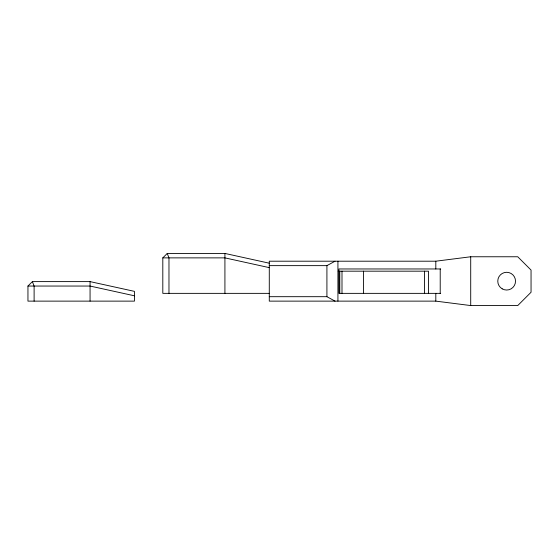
<?xml version="1.0" encoding="UTF-8"?>
<svg xmlns="http://www.w3.org/2000/svg" width="559" height="559" viewBox="0 0 559 559"><rect width="100%" height="100%" fill="white"/><g stroke="black" fill="none" stroke-linecap="round" stroke-linejoin="round"><path stroke-width="0.84" d="M27.95 286.047L32.387 281.61L90.062 281.61L134.433 291.365L134.433 301.126L27.95 301.126L27.95 286.047L90.062 286.047L134.433 295.802M269.284 293.363L162.809 293.363L162.809 257.874L167.246 253.437L224.921 253.437L269.284 263.198M269.284 265.637L326.917 265.637L335.037 261.2M435.81 261.2L470.713 256.763L517.739 256.763L531.05 270.074L531.05 292.252L517.739 305.563L470.713 305.563L435.81 301.126L269.284 301.126L269.284 261.2L435.81 261.2L435.81 268.963M162.809 257.874L224.921 257.874L269.284 267.635M440.667 268.963L338.88 268.963L338.915 293.363L440.667 293.363M338.202 271.178L428.494 271.178L428.494 293.363M269.284 296.689L326.917 296.689L335.037 301.126M167.246 253.437L168.972 257.874L168.972 293.363M32.387 281.61L34.113 286.047L34.113 301.126M470.713 256.763L470.713 305.563M440.212 268.963L440.212 293.363M435.81 293.363L435.81 301.126M424.567 271.178L424.567 293.363M363.574 271.178L363.574 293.363M341.996 271.178L341.996 293.363M339.781 271.178L339.781 293.363M337.929 261.2L337.929 301.126M326.917 265.637L326.917 296.689M224.921 253.437L224.921 293.363M90.062 281.61L90.062 301.126M502.213 288.849A8.874 8.874 0 0 0 515.524 281.163A8.874 8.874 0 0 0 502.213 273.477A8.874 8.874 0 0 0 502.213 288.849"/></g></svg>
